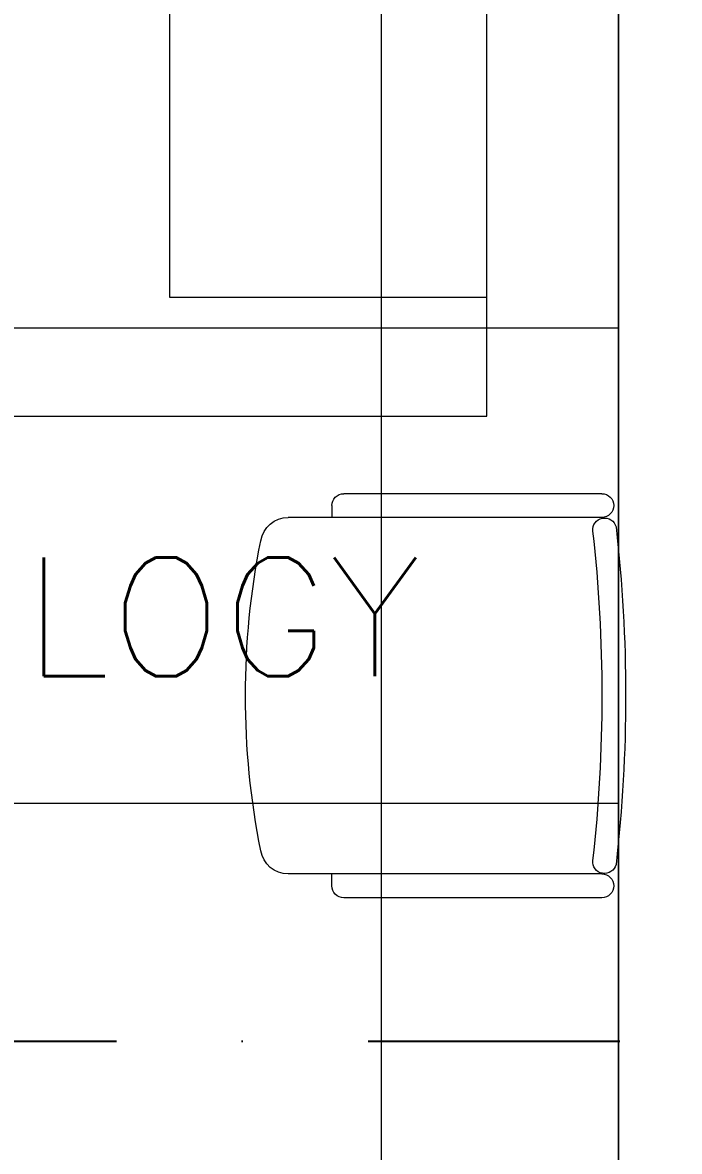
# Model space of a CAD drawing. Header units: inches. Extents: x -246178 to 57169, y -29325 to 19878.
# Drawn here: x 40947 to 41776, y -5240 to -3815 of the extents above; entities that cross this region are included whole.
import ezdxf

# ---------------------------------------------------------------- set-up
doc = ezdxf.new("R2010")
doc.units = ezdxf.units.IN
doc.header["$LTSCALE"] = 25
doc.header["$MEASUREMENT"] = 0
doc.linetypes.add('00-Ground Floor$0$HIDDEN', pattern=[9.525, 6.35, -3.175])
doc.linetypes.add('DASHDOT', pattern=[25.4, 12.7, -6.35, 0, -6.35])
doc.layers.get('0').update_dxf_attribs({"color": 8})
for name, color, linetype, lineweight in [('00-Ground Floor$0$72_EGR_BASE_TEXT', 252, 'Continuous', 5), ('00-Ground Floor$0$Frame', 252, 'Continuous', 9), ('00-Ground Floor$0$LOADING', 253, 'Continuous', 5), ('00-Ground Floor$0$Walls', 251, 'Continuous', 5), ('E-LITE-CLNG-CNDT', 6, 'DASHDOT', 35), ('F-ALRM-CLNG-CNDT', 51, 'DASHDOT', 25)]:
    doc.layers.add(name, color=color, linetype=linetype, lineweight=lineweight)
doc.styles.add('00-Ground Floor$0$SIMPLEX', font='SIMPLEX.shx', dxfattribs={"height": 150})

# ---------------------------------------------------------------- blocks, each defined once
blk = doc.blocks.new('00-Ground Floor$0$GF21043-P')
at = {"color": 0}
for p, q in [((0.8, 0.75), (-0.8, 0.75)), ((-0.8, 0.75), (-0.8, 0))]:
    blk.add_line(p, q, dxfattribs=at)
at = {"color": 0, "linetype": '00-Ground Floor$0$HIDDEN'}
for p, q in [((-0.8, 0.6), (-0.4, 0.6)), ((-0.4, 0.6), (-0.4, 0))]:
    blk.add_line(p, q, dxfattribs=at)
blk = doc.blocks.new('00-Ground Floor$0$GF21016-P')
at = {"layer": '00-Ground Floor$0$LOADING', "extrusion": (-1.24384e-09, -1.20261e-09, -1)}
for p, q in [((0.0128, 0.0179), (0.0128, 0.4136)), ((0.4628, 0.0179), (0.4628, 0.4136)), ((-0.0022, 0.3585), (0.0128, 0.3585)), ((0.4778, 0.3585), (0.4628, 0.3585)), ((-0.0172, 0.0179), (-0.0172, 0.3435)), ((0.4928, 0.0179), (0.4928, 0.3435)), ((0.4778, 0.0029), (0.4778, 0.0029))]:
    blk.add_line(p, q, dxfattribs=at)
for centre, radius, start, end in [((-0.2378, -0.5362), 1.0036, 78.7568, 101.2432), ((-0.0478, 0.4136), 0.035, 0, 80.6557), ((-0.4278, 0.4136), 0.035, 99.3443, 180), ((0.0022, 0.3435), 0.015, 0, 90), ((-0.4778, 0.3435), 0.015, 90, 180), ((-0.0284, 0.0145), 0.015, 284.3864, 95.5209), ((-0.2378, 1.8928), 1.8749, 263.6341, 276.3659), ((-0.4471, 0.0145), 0.015, 84.4791, 255.6136), ((0.0022, 0.0179), 0.015, 270, 0), ((0.0022, 0.0179), 0.015, 180, 270), ((-0.4778, 0.0179), 0.015, 270, 0), ((-0.4778, 0.0179), 0.015, 180, 270), ((-0.2378, 1.8734), 1.8855, 263.5119, 276.4881)]:
    blk.add_arc(centre, radius, start, end, dxfattribs=at)
blk = doc.blocks.new('00-Ground Floor$0$A$C03B62CD8')
at = {"color": 254, "linetype": 'Continuous'}
for p, q in [((41400, -6847.4), (41400, -2847.4)), ((37949.5, -4200), (41699, -4200)), ((37949.5, -4800), (41699, -4800))]:
    blk.add_line(p, q, dxfattribs=at)
at = {"color": 254}
blk.add_line((41699, -6847.4, 0), (41699, -2847.4, 0), dxfattribs=at)
blk = doc.blocks.new('00-Ground Floor$0$A$Ce9e1c4c3')
at = {"layer": '00-Ground Floor$0$Frame', "color": 254}
blk.add_blockref('00-Ground Floor$0$A$C03B62CD8', (-100000, 0), dxfattribs=at)
blk = doc.blocks.new('00-Ground Floor')
at = {"layer": '00-Ground Floor$0$Walls'}
blk.add_line((41699, -2847.4), (41699, -5593.9), dxfattribs=at)
at = {"color": 254}
blk.add_blockref('00-Ground Floor$0$A$Ce9e1c4c3', (100000, 0), dxfattribs=at)
at = {"layer": '00-Ground Floor$0$LOADING', "extrusion": (2.24019e-05, 2.34868e-18, 1), "xscale": 1000, "yscale": 1000, "zscale": 1000, "rotation": 180}
blk.add_blockref('00-Ground Floor$0$GF21043-P', (40732.7, -3561.6, 0.9), dxfattribs=at)
at = {"layer": '00-Ground Floor$0$LOADING', "color": 1, "extrusion": (1.86519e-05, 4.75185e-05, 1), "xscale": 1000.000000000001, "yscale": 1000.000000000001, "zscale": -1000.000000000011, "rotation": 89.99997490245693}
blk.add_blockref('00-Ground Floor$0$GF21016-P', (41695.7, -4902.3, 0.5), dxfattribs=at)
at = {"layer": '00-Ground Floor$0$72_EGR_BASE_TEXT', "insert": (39742.7, -4489.9, 0), "char_height": 150, "attachment_point": 2, "style": '00-Ground Floor$0$SIMPLEX'}
blk.add_mtext('CONSULTATION ROOM NEUROLOGY', dxfattribs=at)

msp = doc.modelspace()

# ---------------------------------------------------------------- linework, layer by layer
at = {"layer": 'F-ALRM-CLNG-CNDT'}
msp.add_lwpolyline([(40112.8, -5100.7), (43288.6, -5100.7)], dxfattribs=at)

# ---------------------------------------------------------------- block references
at = {"layer": 'E-LITE-CLNG-CNDT'}
msp.add_blockref('00-Ground Floor', (0, 0), dxfattribs=at)

doc.saveas('drawing.dxf')
